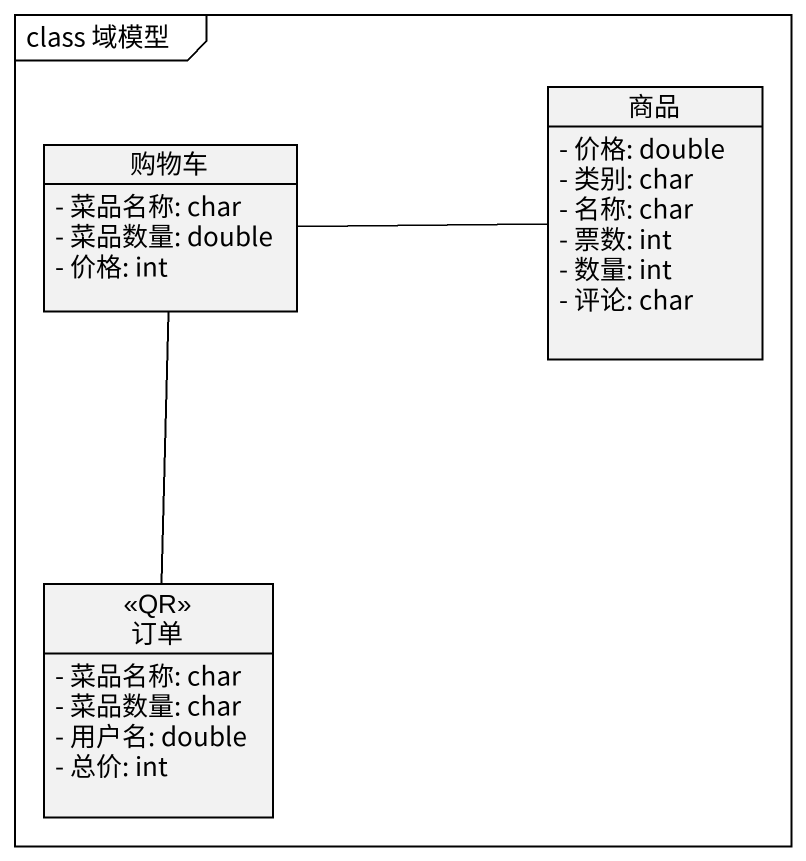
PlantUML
@startuml
mainframe class 域模型
hide circle
hide empty members
skinparam classAttributeIconSize 0
class 购物车 {
  - 菜品名称: char
  - 菜品数量: double
  - 价格: int
}
class 商品 {
  - 价格: double
  - 类别: char
  - 名称: char
  - 票数: int
  - 数量: int
  - 评论: char
}
class 订单 <<QR>> {
  - 菜品名称: char
  - 菜品数量: char
  - 用户名: double
  - 总价: int
}
购物车 -- 订单
商品 -left- 购物车
@enduml
